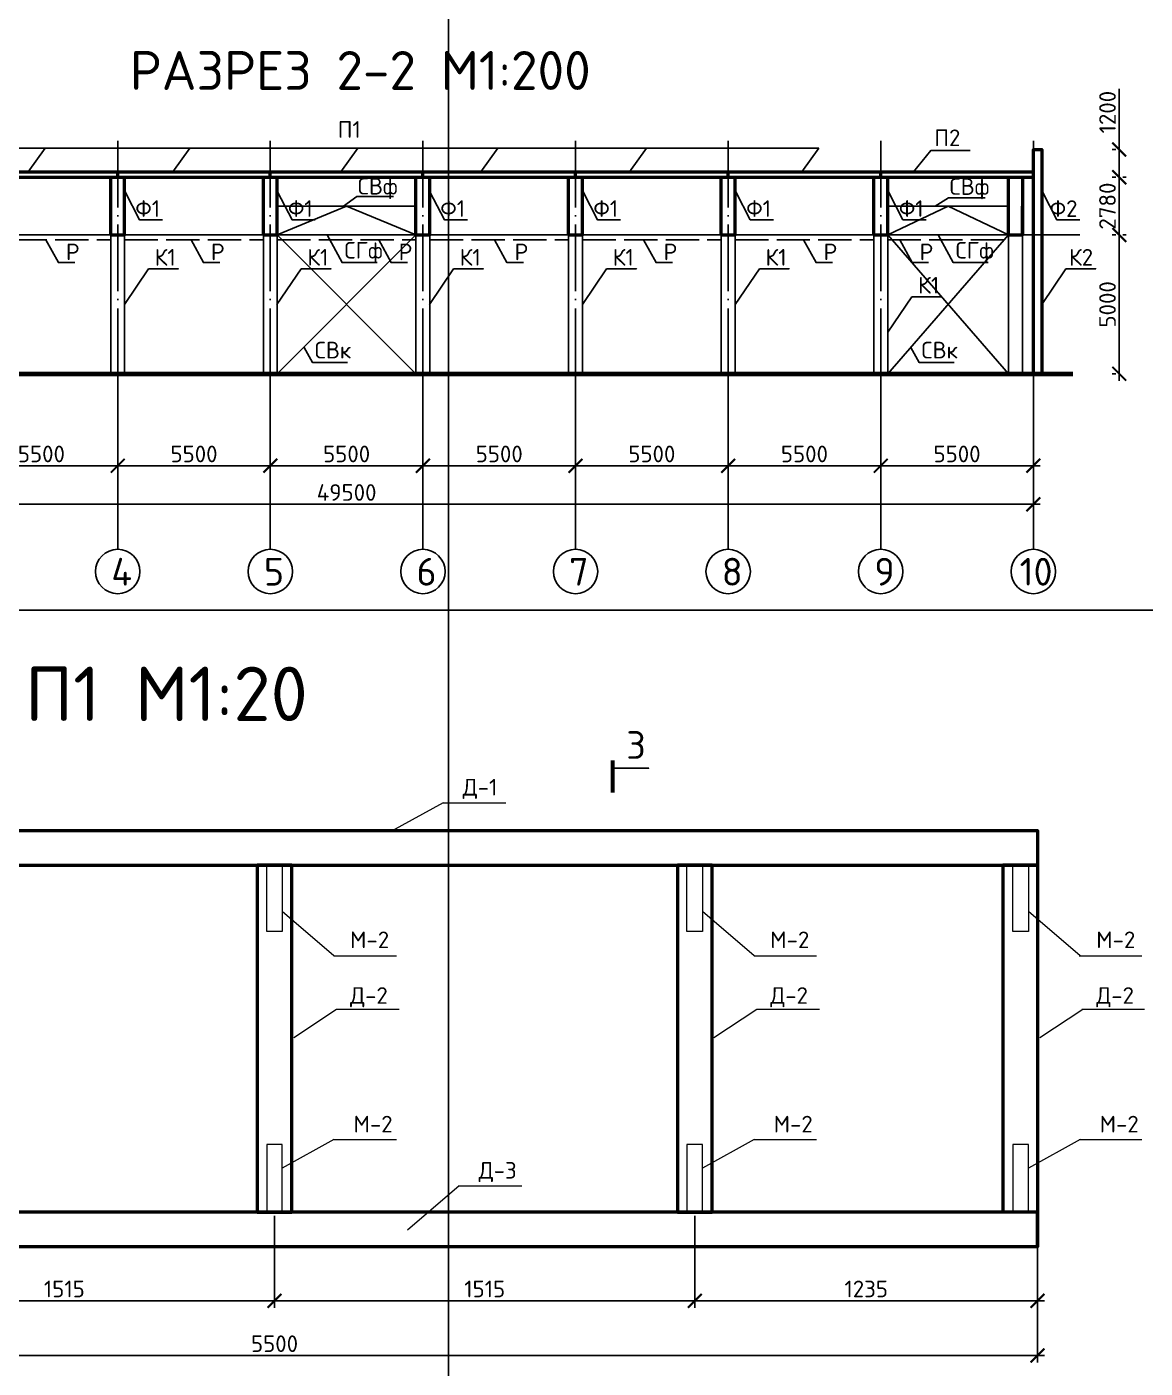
# Model space of a CAD drawing. Header units: millimetres. Extents: x -258556 to -95372, y 16759 to 83874.
# Drawn here: x -127859.2 to -127657.7, y 41571.9 to 41813.5 of the extents above; entities that cross this region are included whole.
import ezdxf

# ---------------------------------------------------------------- set-up
doc = ezdxf.new("R2010")
doc.units = ezdxf.units.MM
doc.header["$LTSCALE"] = 0.5
doc.linetypes.add('ACAD_ISO02W100', pattern=[15, 12, -3])
doc.linetypes.add('ACAD_ISO04W100', pattern=[30, 24, -3, 0, -3])
for name, color, linetype in [('оси', 7, 'ACAD_ISO04W100'), ('размеры', 7, 'Continuous'), ('Штриховка', 7, 'ACAD_ISO02W100')]:
    doc.layers.add(name, color=color, linetype=linetype)
doc.layers.add('ТОЛСТЫЕ3', color=7, linetype='Continuous', lineweight=50)
doc.layers.add('ТОНКИЕе', color=7, linetype='Continuous', lineweight=25)
doc.styles.add('Наклонный3.5', font='isocpeur.ttf', dxfattribs={"height": 3})
doc.dimstyles.new('СТРОИТЕЛЬНЫЙ', dxfattribs={"dimtxt": 3, "dimasz": 2.5, "dimexe": 1.25, "dimexo": 0.625, "dimtad": 1, "dimdec": 0, "dimlfac": 100, "dimdsep": 46, "dimtxsty": 'Наклонный3.5', "dimblk1": 'ARCHTICK', "dimblk2": 'ARCHTICK', "dimsah": 1, "dimcen": 0, "dimdle": 1.25, "dimadec": 0, "dimazin": 0, "dimtfac": 0.75, "dimtdec": 0, "dimtmove": 0, "dimatfit": 3, "dimldrblk": 'ARCHTICK', "dimfxl": 1, "dimtolj": 1, "dimtzin": 0, "dimarcsym": 1})

# ---------------------------------------------------------------- blocks, each defined once
blk = doc.blocks.new('_ArchTick')
at = {"color": 0, "linetype": 'ByBlock', "const_width": 0.15}
blk.add_lwpolyline([(-0.5, -0.5), (0.5, 0.5)], dxfattribs=at)
blk = doc.blocks.new('*D657')
at = {"layer": 'Defpoints', "color": 0, "transparency": 16777216}
for p in [(-127870.35, 41747.36), (-127842.85, 41747.36), (-127842.85, 41734.43)]:
    blk.add_point(p, dxfattribs=at)
at = {"layer": 'размеры', "color": 0, "lineweight": -2, "transparency": 16777216}
for p, q in [((-127870.35, 41746.74), (-127870.35, 41733.18)), ((-127842.85, 41746.74), (-127842.85, 41733.18)), ((-127871.6, 41734.43), (-127841.6, 41734.43))]:
    blk.add_line(p, q, dxfattribs=at)
at = {"layer": 'размеры', "color": 0, "lineweight": -2, "transparency": 16777216, "xscale": 2.5, "yscale": 2.5, "zscale": 2.5, "rotation": 180}
blk.add_blockref('_ArchTick', (-127870.35, 41734.43), dxfattribs=at)
at = {"layer": 'размеры', "color": 0, "lineweight": -2, "transparency": 16777216, "xscale": 2.5, "yscale": 2.5, "zscale": 2.5}
blk.add_blockref('_ArchTick', (-127842.85, 41734.43), dxfattribs=at)
at = {"layer": 'размеры', "color": 0, "transparency": 16777216, "insert": (-127856.6, 41736.56), "char_height": 3, "attachment_point": 5, "style": 'Наклонный3.5'}
blk.add_mtext('\\A1;5500', dxfattribs=at)
blk = doc.blocks.new('*D650')
at = {"layer": 'Defpoints', "color": 0, "transparency": 16777216}
for p in [(-127842.85, 41747.36), (-127815.35, 41747.36), (-127815.35, 41734.43)]:
    blk.add_point(p, dxfattribs=at)
at = {"layer": 'размеры', "color": 0, "lineweight": -2, "transparency": 16777216}
for p, q in [((-127842.85, 41746.74), (-127842.85, 41733.18)), ((-127815.35, 41746.74), (-127815.35, 41733.18)), ((-127844.1, 41734.43), (-127814.1, 41734.43))]:
    blk.add_line(p, q, dxfattribs=at)
at = {"layer": 'размеры', "color": 0, "lineweight": -2, "transparency": 16777216, "xscale": 2.5, "yscale": 2.5, "zscale": 2.5, "rotation": 180}
blk.add_blockref('_ArchTick', (-127842.85, 41734.43), dxfattribs=at)
at = {"layer": 'размеры', "color": 0, "lineweight": -2, "transparency": 16777216, "xscale": 2.5, "yscale": 2.5, "zscale": 2.5}
blk.add_blockref('_ArchTick', (-127815.35, 41734.43), dxfattribs=at)
at = {"layer": 'размеры', "color": 0, "transparency": 16777216, "insert": (-127829.1, 41736.56), "char_height": 3, "attachment_point": 5, "style": 'Наклонный3.5'}
blk.add_mtext('\\A1;5500', dxfattribs=at)
blk = doc.blocks.new('*D651')
at = {"layer": 'Defpoints', "color": 0, "transparency": 16777216}
for p in [(-127815.35, 41747.36), (-127787.85, 41747.36), (-127787.85, 41734.43)]:
    blk.add_point(p, dxfattribs=at)
at = {"layer": 'размеры', "color": 0, "lineweight": -2, "transparency": 16777216}
for p, q in [((-127815.35, 41746.74), (-127815.35, 41733.18)), ((-127787.85, 41746.74), (-127787.85, 41733.18)), ((-127816.6, 41734.43), (-127786.6, 41734.43))]:
    blk.add_line(p, q, dxfattribs=at)
at = {"layer": 'размеры', "color": 0, "lineweight": -2, "transparency": 16777216, "xscale": 2.5, "yscale": 2.5, "zscale": 2.5, "rotation": 180}
blk.add_blockref('_ArchTick', (-127815.35, 41734.43), dxfattribs=at)
at = {"layer": 'размеры', "color": 0, "lineweight": -2, "transparency": 16777216, "xscale": 2.5, "yscale": 2.5, "zscale": 2.5}
blk.add_blockref('_ArchTick', (-127787.85, 41734.43), dxfattribs=at)
at = {"layer": 'размеры', "color": 0, "transparency": 16777216, "insert": (-127801.6, 41736.56), "char_height": 3, "attachment_point": 5, "style": 'Наклонный3.5'}
blk.add_mtext('\\A1;5500', dxfattribs=at)
blk = doc.blocks.new('*D652')
at = {"layer": 'Defpoints', "color": 0, "transparency": 16777216}
for p in [(-127787.85, 41747.36), (-127760.35, 41747.36), (-127760.35, 41734.43)]:
    blk.add_point(p, dxfattribs=at)
at = {"layer": 'размеры', "color": 0, "lineweight": -2, "transparency": 16777216}
for p, q in [((-127787.85, 41746.74), (-127787.85, 41733.18)), ((-127760.35, 41746.74), (-127760.35, 41733.18)), ((-127789.1, 41734.43), (-127759.1, 41734.43))]:
    blk.add_line(p, q, dxfattribs=at)
at = {"layer": 'размеры', "color": 0, "lineweight": -2, "transparency": 16777216, "xscale": 2.5, "yscale": 2.5, "zscale": 2.5, "rotation": 180}
blk.add_blockref('_ArchTick', (-127787.85, 41734.43), dxfattribs=at)
at = {"layer": 'размеры', "color": 0, "lineweight": -2, "transparency": 16777216, "xscale": 2.5, "yscale": 2.5, "zscale": 2.5}
blk.add_blockref('_ArchTick', (-127760.35, 41734.43), dxfattribs=at)
at = {"layer": 'размеры', "color": 0, "transparency": 16777216, "insert": (-127774.1, 41736.56), "char_height": 3, "attachment_point": 5, "style": 'Наклонный3.5'}
blk.add_mtext('\\A1;5500', dxfattribs=at)
blk = doc.blocks.new('*D653')
at = {"layer": 'Defpoints', "color": 0, "transparency": 16777216}
for p in [(-127760.35, 41747.36), (-127732.85, 41747.36), (-127732.85, 41734.43)]:
    blk.add_point(p, dxfattribs=at)
at = {"layer": 'размеры', "color": 0, "lineweight": -2, "transparency": 16777216}
for p, q in [((-127760.35, 41746.74), (-127760.35, 41733.18)), ((-127732.85, 41746.74), (-127732.85, 41733.18)), ((-127761.6, 41734.43), (-127731.6, 41734.43))]:
    blk.add_line(p, q, dxfattribs=at)
at = {"layer": 'размеры', "color": 0, "lineweight": -2, "transparency": 16777216, "xscale": 2.5, "yscale": 2.5, "zscale": 2.5, "rotation": 180}
blk.add_blockref('_ArchTick', (-127760.35, 41734.43), dxfattribs=at)
at = {"layer": 'размеры', "color": 0, "lineweight": -2, "transparency": 16777216, "xscale": 2.5, "yscale": 2.5, "zscale": 2.5}
blk.add_blockref('_ArchTick', (-127732.85, 41734.43), dxfattribs=at)
at = {"layer": 'размеры', "color": 0, "transparency": 16777216, "insert": (-127746.6, 41736.56), "char_height": 3, "attachment_point": 5, "style": 'Наклонный3.5'}
blk.add_mtext('\\A1;5500', dxfattribs=at)
blk = doc.blocks.new('*D654')
at = {"layer": 'Defpoints', "color": 0, "transparency": 16777216}
for p in [(-127732.85, 41747.36), (-127705.35, 41747.36), (-127705.35, 41734.43)]:
    blk.add_point(p, dxfattribs=at)
at = {"layer": 'размеры', "color": 0, "lineweight": -2, "transparency": 16777216}
for p, q in [((-127732.85, 41746.74), (-127732.85, 41733.18)), ((-127705.35, 41746.74), (-127705.35, 41733.18)), ((-127734.1, 41734.43), (-127704.1, 41734.43))]:
    blk.add_line(p, q, dxfattribs=at)
at = {"layer": 'размеры', "color": 0, "lineweight": -2, "transparency": 16777216, "xscale": 2.5, "yscale": 2.5, "zscale": 2.5, "rotation": 180}
blk.add_blockref('_ArchTick', (-127732.85, 41734.43), dxfattribs=at)
at = {"layer": 'размеры', "color": 0, "lineweight": -2, "transparency": 16777216, "xscale": 2.5, "yscale": 2.5, "zscale": 2.5}
blk.add_blockref('_ArchTick', (-127705.35, 41734.43), dxfattribs=at)
at = {"layer": 'размеры', "color": 0, "transparency": 16777216, "insert": (-127719.1, 41736.56), "char_height": 3, "attachment_point": 5, "style": 'Наклонный3.5'}
blk.add_mtext('\\A1;5500', dxfattribs=at)
blk = doc.blocks.new('*D655')
at = {"layer": 'Defpoints', "color": 0, "transparency": 16777216}
for p in [(-127705.35, 41747.36), (-127677.85, 41747.36), (-127677.85, 41734.43)]:
    blk.add_point(p, dxfattribs=at)
at = {"layer": 'размеры', "color": 0, "lineweight": -2, "transparency": 16777216}
for p, q in [((-127705.35, 41746.74), (-127705.35, 41733.18)), ((-127677.85, 41746.74), (-127677.85, 41733.18)), ((-127706.6, 41734.43), (-127676.6, 41734.43))]:
    blk.add_line(p, q, dxfattribs=at)
at = {"layer": 'размеры', "color": 0, "lineweight": -2, "transparency": 16777216, "xscale": 2.5, "yscale": 2.5, "zscale": 2.5, "rotation": 180}
blk.add_blockref('_ArchTick', (-127705.35, 41734.43), dxfattribs=at)
at = {"layer": 'размеры', "color": 0, "lineweight": -2, "transparency": 16777216, "xscale": 2.5, "yscale": 2.5, "zscale": 2.5}
blk.add_blockref('_ArchTick', (-127677.85, 41734.43), dxfattribs=at)
at = {"layer": 'размеры', "color": 0, "transparency": 16777216, "insert": (-127691.6, 41736.56), "char_height": 3, "attachment_point": 5, "style": 'Наклонный3.5'}
blk.add_mtext('\\A1;5500', dxfattribs=at)
blk = doc.blocks.new('*D649')
at = {"layer": 'Defpoints', "color": 0, "transparency": 16777216}
for p in [(-127925.35, 41734.43), (-127677.85, 41734.43), (-127677.85, 41727.5)]:
    blk.add_point(p, dxfattribs=at)
at = {"layer": 'размеры', "color": 0, "lineweight": -2, "transparency": 16777216}
for p, q in [((-127925.35, 41733.81), (-127925.35, 41726.25)), ((-127677.85, 41733.81), (-127677.85, 41726.25)), ((-127926.6, 41727.5), (-127676.6, 41727.5))]:
    blk.add_line(p, q, dxfattribs=at)
at = {"layer": 'размеры', "color": 0, "lineweight": -2, "transparency": 16777216, "xscale": 2.5, "yscale": 2.5, "zscale": 2.5, "rotation": 180}
blk.add_blockref('_ArchTick', (-127925.35, 41727.5), dxfattribs=at)
at = {"layer": 'размеры', "color": 0, "lineweight": -2, "transparency": 16777216, "xscale": 2.5, "yscale": 2.5, "zscale": 2.5}
blk.add_blockref('_ArchTick', (-127677.85, 41727.5), dxfattribs=at)
at = {"layer": 'размеры', "color": 0, "transparency": 16777216, "insert": (-127801.6, 41729.62), "char_height": 3, "attachment_point": 5, "style": 'Наклонный3.5'}
blk.add_mtext('\\A1;49500', dxfattribs=at)
blk = doc.blocks.new('*D662')
at = {"layer": 'Defpoints', "color": 0, "transparency": 16777216}
for p in [(-127662.37, 41776), (-127662.37, 41776), (-127662.37, 41751)]:
    blk.add_point(p, dxfattribs=at)
at = {"layer": 'размеры', "color": 0, "lineweight": -2, "transparency": 16777216}
for p, q in [((-127662.37, 41749.75), (-127662.37, 41777.25)), ((-127662.99, 41776), (-127663.62, 41776)), ((-127662.99, 41751), (-127663.62, 41751))]:
    blk.add_line(p, q, dxfattribs=at)
at = {"layer": 'размеры', "color": 0, "lineweight": -2, "transparency": 16777216, "xscale": 2.5, "yscale": 2.5, "zscale": 2.5}
for p, rotation in [((-127662.37, 41776), 90), ((-127662.37, 41751), 270)]:
    blk.add_blockref('_ArchTick', p, dxfattribs=dict(at, rotation=rotation))
at = {"layer": 'размеры', "color": 0, "transparency": 16777216, "insert": (-127664.49, 41763.5), "char_height": 3, "attachment_point": 5, "rotation": 90, "style": 'Наклонный3.5'}
blk.add_mtext('\\A1;5000', dxfattribs=at)
blk = doc.blocks.new('*D663')
at = {"layer": 'Defpoints', "color": 0, "transparency": 16777216}
for p in [(-127662.37, 41786.39), (-127662.37, 41786.39), (-127662.37, 41776)]:
    blk.add_point(p, dxfattribs=at)
at = {"layer": 'размеры', "color": 0, "lineweight": -2, "transparency": 16777216}
for p, q in [((-127662.37, 41774.75), (-127662.37, 41787.64)), ((-127662.99, 41786.39), (-127663.62, 41786.39)), ((-127661.74, 41776), (-127661.12, 41776))]:
    blk.add_line(p, q, dxfattribs=at)
at = {"layer": 'размеры', "color": 0, "lineweight": -2, "transparency": 16777216, "xscale": 2.5, "yscale": 2.5, "zscale": 2.5}
for p, rotation in [((-127662.37, 41786.39), 90), ((-127662.37, 41776), 270)]:
    blk.add_blockref('_ArchTick', p, dxfattribs=dict(at, rotation=rotation))
at = {"layer": 'размеры', "color": 0, "transparency": 16777216, "insert": (-127664.49, 41781.2), "char_height": 3, "attachment_point": 5, "rotation": 90, "style": 'Наклонный3.5'}
blk.add_mtext('\\A1;2780', dxfattribs=at)
blk = doc.blocks.new('*D664')
at = {"layer": 'Defpoints', "color": 0, "transparency": 16777216}
for p in [(-127662.37, 41791.39), (-127662.37, 41791.39), (-127662.37, 41786.39)]:
    blk.add_point(p, dxfattribs=at)
at = {"layer": 'размеры', "color": 0, "lineweight": -2, "transparency": 16777216}
for p, q in [((-127662.37, 41791.39), (-127662.37, 41802.34)), ((-127662.99, 41791.39), (-127663.62, 41791.39)), ((-127662.37, 41785.14), (-127662.37, 41791.39)), ((-127661.74, 41786.39), (-127661.12, 41786.39))]:
    blk.add_line(p, q, dxfattribs=at)
at = {"layer": 'размеры', "color": 0, "lineweight": -2, "transparency": 16777216, "xscale": 2.5, "yscale": 2.5, "zscale": 2.5}
for p, rotation in [((-127662.37, 41791.39), 90), ((-127662.37, 41786.39), 270)]:
    blk.add_blockref('_ArchTick', p, dxfattribs=dict(at, rotation=rotation))
at = {"layer": 'размеры', "color": 0, "transparency": 16777216, "insert": (-127664.49, 41798.12), "char_height": 3, "attachment_point": 5, "rotation": 90, "style": 'Наклонный3.5'}
blk.add_mtext('\\A1;1200', dxfattribs=at)
blk = doc.blocks.new('*D789')
at = {"layer": 'Defpoints', "color": 0, "transparency": 16777216}
for p in [(-127890.34, 41599.98), (-127814.59, 41599.98), (-127814.59, 41584.04)]:
    blk.add_point(p, dxfattribs=at)
at = {"layer": 'размеры', "color": 0, "lineweight": -2, "transparency": 16777216}
for p, q in [((-127890.34, 41599.36), (-127890.34, 41582.79)), ((-127814.59, 41599.36), (-127814.59, 41582.79)), ((-127891.59, 41584.04), (-127813.34, 41584.04))]:
    blk.add_line(p, q, dxfattribs=at)
at = {"layer": 'размеры', "color": 0, "lineweight": -2, "transparency": 16777216, "xscale": 2.5, "yscale": 2.5, "zscale": 2.5, "rotation": 180}
blk.add_blockref('_ArchTick', (-127890.34, 41584.04), dxfattribs=at)
at = {"layer": 'размеры', "color": 0, "lineweight": -2, "transparency": 16777216, "xscale": 2.5, "yscale": 2.5, "zscale": 2.5}
blk.add_blockref('_ArchTick', (-127814.59, 41584.04), dxfattribs=at)
at = {"layer": 'размеры', "color": 0, "transparency": 16777216, "insert": (-127852.47, 41586.17), "char_height": 3, "attachment_point": 5, "style": 'Наклонный3.5'}
blk.add_mtext('\\A1;1515', dxfattribs=at)
blk = doc.blocks.new('*D790')
at = {"layer": 'Defpoints', "color": 0, "transparency": 16777216}
for p in [(-127814.59, 41599.98), (-127738.84, 41599.98), (-127738.84, 41584.04)]:
    blk.add_point(p, dxfattribs=at)
at = {"layer": 'размеры', "color": 0, "lineweight": -2, "transparency": 16777216}
for p, q in [((-127814.59, 41599.36), (-127814.59, 41582.79)), ((-127738.84, 41599.36), (-127738.84, 41582.79)), ((-127815.84, 41584.04), (-127737.59, 41584.04))]:
    blk.add_line(p, q, dxfattribs=at)
at = {"layer": 'размеры', "color": 0, "lineweight": -2, "transparency": 16777216, "xscale": 2.5, "yscale": 2.5, "zscale": 2.5, "rotation": 180}
blk.add_blockref('_ArchTick', (-127814.59, 41584.04), dxfattribs=at)
at = {"layer": 'размеры', "color": 0, "lineweight": -2, "transparency": 16777216, "xscale": 2.5, "yscale": 2.5, "zscale": 2.5}
blk.add_blockref('_ArchTick', (-127738.84, 41584.04), dxfattribs=at)
at = {"layer": 'размеры', "color": 0, "transparency": 16777216, "insert": (-127776.72, 41586.17), "char_height": 3, "attachment_point": 5, "style": 'Наклонный3.5'}
blk.add_mtext('\\A1;1515', dxfattribs=at)
blk = doc.blocks.new('*D791')
at = {"layer": 'Defpoints', "color": 0, "transparency": 16777216}
for p in [(-127738.84, 41599.98), (-127677.09, 41599.98), (-127677.09, 41584.04)]:
    blk.add_point(p, dxfattribs=at)
at = {"layer": 'размеры', "color": 0, "lineweight": -2, "transparency": 16777216}
for p, q in [((-127738.84, 41599.36), (-127738.84, 41582.79)), ((-127677.09, 41599.36), (-127677.09, 41582.79)), ((-127740.09, 41584.04), (-127675.84, 41584.04))]:
    blk.add_line(p, q, dxfattribs=at)
at = {"layer": 'размеры', "color": 0, "lineweight": -2, "transparency": 16777216, "xscale": 2.5, "yscale": 2.5, "zscale": 2.5, "rotation": 180}
blk.add_blockref('_ArchTick', (-127738.84, 41584.04), dxfattribs=at)
at = {"layer": 'размеры', "color": 0, "lineweight": -2, "transparency": 16777216, "xscale": 2.5, "yscale": 2.5, "zscale": 2.5}
blk.add_blockref('_ArchTick', (-127677.09, 41584.04), dxfattribs=at)
at = {"layer": 'размеры', "color": 0, "transparency": 16777216, "insert": (-127707.97, 41586.17), "char_height": 3, "attachment_point": 5, "style": 'Наклонный3.5'}
blk.add_mtext('\\A1;1235', dxfattribs=at)
blk = doc.blocks.new('*D793')
at = {"layer": 'Defpoints', "color": 0, "transparency": 16777216}
for p in [(-127952.09, 41593.73), (-127677.09, 41593.73), (-127677.09, 41574.18)]:
    blk.add_point(p, dxfattribs=at)
at = {"layer": 'размеры', "color": 0, "lineweight": -2, "transparency": 16777216}
for p, q in [((-127952.09, 41593.11), (-127952.09, 41572.93)), ((-127677.09, 41593.11), (-127677.09, 41572.93)), ((-127953.34, 41574.18), (-127675.84, 41574.18))]:
    blk.add_line(p, q, dxfattribs=at)
at = {"layer": 'размеры', "color": 0, "lineweight": -2, "transparency": 16777216, "xscale": 2.5, "yscale": 2.5, "zscale": 2.5, "rotation": 180}
blk.add_blockref('_ArchTick', (-127952.09, 41574.18), dxfattribs=at)
at = {"layer": 'размеры', "color": 0, "lineweight": -2, "transparency": 16777216, "xscale": 2.5, "yscale": 2.5, "zscale": 2.5}
blk.add_blockref('_ArchTick', (-127677.09, 41574.18), dxfattribs=at)
at = {"layer": 'размеры', "color": 0, "transparency": 16777216, "insert": (-127814.59, 41576.31), "char_height": 3, "attachment_point": 5, "style": 'Наклонный3.5'}
blk.add_mtext('\\A1;5500', dxfattribs=at)

msp = doc.modelspace()

# ---------------------------------------------------------------- linework, layer by layer
at = {"color": 7, "linetype": 'Continuous', "lineweight": 13, "true_color": 0x000007}
for points in [[(-127784.213, 41673.749), (-127793.538, 41668.617), (-127793.538, 41668.617)], [(-127784.213, 41673.749), (-127772.938, 41673.749), (-127772.938, 41673.749)], [(-127803.887, 41646.148), (-127813.211, 41654.171), (-127813.211, 41654.171)], [(-127728.175, 41646.148), (-127737.499, 41654.171), (-127737.499, 41654.171)], [(-127669.428, 41646.148), (-127678.753, 41654.171), (-127678.753, 41654.171)], [(-127803.887, 41646.148), (-127792.611, 41646.148), (-127792.611, 41646.148)], [(-127728.175, 41646.148), (-127716.899, 41646.148), (-127716.899, 41646.148)], [(-127669.579, 41646.148), (-127658.303, 41646.148), (-127658.303, 41646.148)], [(-127803.405, 41636.486), (-127811.115, 41631.379), (-127811.115, 41631.379)], [(-127792.105, 41636.486), (-127803.405, 41636.486), (-127803.405, 41636.486)], [(-127727.693, 41636.486), (-127735.403, 41631.379), (-127735.403, 41631.379)], [(-127716.393, 41636.486), (-127727.693, 41636.486), (-127727.693, 41636.486)], [(-127668.946, 41636.486), (-127676.656, 41631.379), (-127676.656, 41631.379)], [(-127657.797, 41636.486), (-127669.097, 41636.486), (-127669.097, 41636.486)], [(-127803.887, 41613.067), (-127813.211, 41607.935), (-127813.211, 41607.935)], [(-127803.887, 41613.067), (-127792.611, 41613.067), (-127792.611, 41613.067)], [(-127728.175, 41613.067), (-127737.499, 41607.935), (-127737.499, 41607.935)], [(-127728.175, 41613.067), (-127716.899, 41613.067), (-127716.899, 41613.067)], [(-127669.428, 41613.067), (-127678.753, 41607.935), (-127678.753, 41607.935)], [(-127669.579, 41613.067), (-127658.303, 41613.067), (-127658.303, 41613.067)], [(-127813.211, 41599.984), (-127813.211, 41612.2), (-127815.982, 41612.2), (-127815.982, 41599.984)], [(-127737.499, 41599.984), (-127737.499, 41612.2), (-127740.27, 41612.2), (-127740.27, 41599.984)], [(-127678.753, 41599.984), (-127678.753, 41612.2), (-127681.523, 41612.2), (-127681.523, 41599.984)], [(-127781.333, 41604.743), (-127790.657, 41596.744), (-127790.657, 41596.744)], [(-127781.333, 41604.743), (-127770.057, 41604.743), (-127770.057, 41604.743)]]:
    msp.add_lwpolyline(points, dxfattribs=at)
at = {"color": 7, "linetype": 'Continuous', "lineweight": 13}
for points in [[(-127813.211, 41662.484), (-127813.211, 41650.557), (-127815.982, 41650.557), (-127815.982, 41662.484)], [(-127737.499, 41662.484), (-127737.499, 41650.557), (-127740.27, 41650.557), (-127740.27, 41662.484)], [(-127678.753, 41662.484), (-127678.753, 41650.557), (-127681.523, 41650.557), (-127681.523, 41662.484)]]:
    msp.add_lwpolyline(points, dxfattribs=at)
at = {"layer": 'оси'}
for points in [[(-127842.851, 41792.97), (-127842.851, 41747.363)], [(-127815.351, 41792.97), (-127815.351, 41747.363)], [(-127815.351, 41792.97), (-127815.351, 41747.363)], [(-127787.851, 41792.97), (-127787.851, 41747.363)], [(-127760.351, 41792.97), (-127760.351, 41747.363)], [(-127732.851, 41792.97), (-127732.851, 41747.363)], [(-127705.351, 41792.97), (-127705.351, 41747.363)], [(-127677.851, 41792.97), (-127677.851, 41747.363)]]:
    msp.add_lwpolyline(points, dxfattribs=at)
at = {"layer": 'ТОЛСТЫЕ3'}
for points in [[(-127677.851, 41751.002), (-127677.851, 41787.392), (-127677.851, 41791.392), (-127676.351, 41791.392), (-127676.351, 41751.002)], [(-127925.351, 41786.392), (-127925.351, 41788.392), (-127925.351, 41787.392), (-127677.851, 41787.392)], [(-127842.851, 41786.392), (-127842.851, 41787.392)], [(-127815.351, 41786.392), (-127815.351, 41787.392)], [(-127787.851, 41786.392), (-127787.851, 41787.392)], [(-127760.351, 41786.392), (-127760.351, 41787.392)], [(-127732.851, 41786.392), (-127732.851, 41787.392)], [(-127705.351, 41786.392), (-127705.351, 41787.392)], [(-127925.351, 41786.392), (-127925.351, 41786.392), (-127679.82, 41786.392), (-127679.82, 41776.002)], [(-127844.101, 41776.002), (-127844.101, 41786.392)], [(-127841.601, 41776.002), (-127841.601, 41786.392)], [(-127816.601, 41776.002), (-127816.601, 41786.392)], [(-127814.101, 41776.002), (-127814.101, 41786.392)], [(-127789.101, 41776.002), (-127789.101, 41786.392)], [(-127786.601, 41776.002), (-127786.601, 41786.392)], [(-127761.601, 41776.002), (-127761.601, 41786.392)], [(-127759.101, 41776.002), (-127759.101, 41786.392)], [(-127734.101, 41776.002), (-127734.101, 41786.392)], [(-127731.601, 41776.002), (-127731.601, 41786.392)], [(-127706.601, 41776.002), (-127706.601, 41786.392)], [(-127704.101, 41776.002), (-127704.101, 41786.392)], [(-127682.32, 41776.002), (-127682.32, 41786.392)], [(-127679.82, 41786.392), (-127677.851, 41786.392)], [(-127844.101, 41776.002), (-127841.601, 41776.002), (-127841.601, 41781.197)], [(-127816.601, 41776.002), (-127814.101, 41776.002), (-127814.101, 41781.197)], [(-127789.101, 41776.002), (-127786.601, 41776.002), (-127786.601, 41781.197)], [(-127761.601, 41776.002), (-127759.101, 41776.002), (-127759.101, 41781.197)], [(-127734.101, 41776.002), (-127731.601, 41776.002), (-127731.601, 41781.197)], [(-127706.601, 41776.002), (-127704.101, 41776.002), (-127704.101, 41781.197)], [(-127682.32, 41776.002), (-127679.82, 41776.002), (-127679.82, 41781.197)], [(-127952.095, 41593.734), (-127952.095, 41601.234), (-127952.095, 41593.734), (-127952.095, 41668.734), (-127924.595, 41668.734), (-127952.095, 41668.734), (-127677.095, 41668.734), (-127677.095, 41593.734), (-127952.095, 41593.734)], [(-127952.095, 41668.734), (-127952.095, 41654.984), (-127952.095, 41668.734), (-127952.095, 41662.484), (-127677.095, 41662.484)], [(-127817.72, 41599.984), (-127811.47, 41599.984), (-127811.47, 41662.484), (-127817.72, 41662.484), (-127817.72, 41599.984)], [(-127741.97, 41599.984), (-127735.72, 41599.984), (-127735.72, 41662.484), (-127741.97, 41662.484), (-127741.97, 41599.984)], [(-127677.095, 41662.484), (-127678.345, 41662.484), (-127677.095, 41662.484), (-127683.345, 41662.484), (-127683.345, 41599.984)], [(-127677.095, 41593.734), (-127677.095, 41599.984), (-127952.095, 41599.984)]]:
    msp.add_lwpolyline(points, dxfattribs=at)
at = {"layer": 'ТОНКИЕе', "color": 6, "lineweight": 25}
msp.add_lwpolyline([(-127993.225, 42005.398), (-127783.225, 42005.398), (-127783.225, 41388.184)], dxfattribs=at)
at = {"layer": 'ТОНКИЕе'}
for points in [[(-127883.201, 41791.624), (-127716.503, 41791.624)], [(-127855.937, 41791.624), (-127859.012, 41787.392)], [(-127829.828, 41791.624), (-127832.903, 41787.392)], [(-127799.594, 41791.624), (-127802.669, 41787.392)], [(-127774.355, 41791.624), (-127777.43, 41787.392)], [(-127747.546, 41791.624), (-127750.621, 41787.392)], [(-127716.503, 41791.624), (-127719.578, 41787.392)], [(-127699.439, 41787.376), (-127696.33, 41791.191), (-127689.225, 41791.191)], [(-127679.82, 41776.002), (-127679.82, 41786.392)], [(-127841.535, 41783.743), (-127838.943, 41778.733), (-127834.774, 41778.733)], [(-127814.035, 41783.743), (-127811.443, 41778.733), (-127807.274, 41778.733)], [(-127802.19, 41781.197), (-127799.777, 41782.913), (-127793.161, 41782.913)], [(-127786.58, 41783.743), (-127783.988, 41778.733), (-127779.819, 41778.733)], [(-127758.989, 41783.743), (-127756.398, 41778.733), (-127752.228, 41778.733)], [(-127731.45, 41783.743), (-127728.858, 41778.733), (-127724.689, 41778.733)], [(-127703.95, 41783.743), (-127701.358, 41778.733), (-127697.189, 41778.733)], [(-127695.553, 41781.197), (-127693.14, 41782.677), (-127686.524, 41782.677)], [(-127676.215, 41783.743), (-127673.624, 41778.733), (-127669.454, 41778.733)], [(-127814.101, 41781.197), (-127789.101, 41781.197)], [(-127801.601, 41781.197), (-127814.101, 41776.002)], [(-127801.601, 41781.197), (-127789.101, 41776.002)], [(-127704.101, 41781.197), (-127682.32, 41781.197)], [(-127693.211, 41781.197), (-127704.101, 41776.002)], [(-127693.211, 41781.197), (-127682.32, 41776.002)], [(-127925.351, 41751.002), (-127925.351, 41776.002), (-127669.489, 41776.002)], [(-127855.776, 41775.096), (-127853.546, 41771.02), (-127850.601, 41771.02)], [(-127846.601, 41751.002), (-127844.101, 41751.002), (-127844.101, 41776.002), (-127841.601, 41776.002), (-127841.601, 41751.002)], [(-127829.638, 41775.096), (-127827.409, 41771.02), (-127824.464, 41771.02)], [(-127819.101, 41751.002), (-127816.601, 41751.002), (-127816.601, 41776.002), (-127814.101, 41776.002), (-127814.101, 41751.002)], [(-127814.101, 41751.002), (-127789.101, 41776.002)], [(-127814.101, 41776.002), (-127789.101, 41751.002)], [(-127805.133, 41776.002), (-127802.408, 41771.02), (-127796.105, 41771.02)], [(-127795.818, 41775.096), (-127793.588, 41771.02), (-127790.643, 41771.02)], [(-127791.601, 41751.002), (-127789.101, 41751.002), (-127789.101, 41776.002), (-127786.601, 41776.002), (-127786.601, 41751.002)], [(-127774.932, 41775.096), (-127772.702, 41771.02), (-127769.757, 41771.02)], [(-127764.101, 41751.002), (-127761.601, 41751.002), (-127761.601, 41776.002), (-127759.101, 41776.002), (-127759.101, 41751.002)], [(-127748.078, 41775.096), (-127745.848, 41771.02), (-127742.903, 41771.02)], [(-127736.601, 41751.002), (-127734.101, 41751.002), (-127734.101, 41776.002), (-127731.601, 41776.002), (-127731.601, 41751.002)], [(-127719.244, 41775.096), (-127717.014, 41771.02), (-127714.069, 41771.02)], [(-127709.101, 41751.002), (-127706.601, 41751.002), (-127706.601, 41776.002), (-127704.101, 41776.002), (-127704.101, 41751.002)], [(-127704.101, 41751.002), (-127682.32, 41776.002)], [(-127704.101, 41776.002), (-127682.32, 41751.002)], [(-127701.938, 41775.096), (-127699.709, 41771.02), (-127696.764, 41771.02)], [(-127695.002, 41776.002), (-127692.277, 41771.02), (-127685.974, 41771.02)], [(-127684.82, 41751.002), (-127682.32, 41751.002), (-127682.32, 41776.002), (-127679.82, 41776.002), (-127679.82, 41751.002)], [(-127837.313, 41769.869), (-127841.651, 41763.502)], [(-127831.91, 41769.869), (-127831.91, 41769.869), (-127837.313, 41769.869)], [(-127809.813, 41769.869), (-127814.151, 41763.502)], [(-127804.41, 41769.869), (-127804.41, 41769.869), (-127809.813, 41769.869)], [(-127782.357, 41769.869), (-127786.695, 41763.502)], [(-127776.954, 41769.869), (-127776.954, 41769.869), (-127782.357, 41769.869)], [(-127754.767, 41769.869), (-127759.105, 41763.502)], [(-127749.364, 41769.869), (-127749.364, 41769.869), (-127754.767, 41769.869)], [(-127727.228, 41769.869), (-127731.566, 41763.502)], [(-127721.825, 41769.869), (-127721.825, 41769.869), (-127727.228, 41769.869)], [(-127671.993, 41769.869), (-127676.331, 41763.502)], [(-127666.59, 41769.869), (-127666.59, 41769.869), (-127671.993, 41769.869)], [(-127699.728, 41764.847), (-127704.066, 41758.48)], [(-127694.325, 41764.847), (-127694.325, 41764.847), (-127699.728, 41764.847)], [(-127842.851, 41757.247), (-127842.851, 41719.384)], [(-127815.351, 41757.247), (-127815.351, 41719.384)], [(-127809.228, 41755.722), (-127807.756, 41753.032), (-127801.453, 41753.032)], [(-127787.851, 41757.247), (-127787.851, 41719.384)], [(-127760.351, 41757.247), (-127760.351, 41719.384)], [(-127732.851, 41757.247), (-127732.851, 41719.384)], [(-127705.351, 41757.247), (-127705.351, 41719.384)], [(-127699.901, 41755.722), (-127698.43, 41753.032), (-127692.127, 41753.032)], [(-127677.851, 41757.247), (-127677.851, 41719.384)], [(-127753.641, 41679.962), (-127747.156, 41679.962), (-127753.641, 41679.962), (-127750.215, 41679.962)]]:
    msp.add_lwpolyline(points, dxfattribs=at)
at = {"layer": 'ТОНКИЕе', "lineweight": 70}
msp.add_lwpolyline([(-127930.437, 41751.002), (-127670.749, 41751.002)], dxfattribs=at)
at = {"layer": 'ТОНКИЕе', "color": 6}
msp.add_lwpolyline([(-127153.225, 41708.398), (-127994.225, 41708.398)], dxfattribs=at)
at = {"layer": 'ТОНКИЕе', "const_width": 0.7}
msp.add_lwpolyline([(-127753.641, 41681.372), (-127753.641, 41675.533)], dxfattribs=at)
at = {"layer": 'ТОНКИЕе'}
for centre in [(-127842.851, 41715.384), (-127815.351, 41715.384), (-127787.851, 41715.384), (-127760.351, 41715.384), (-127732.851, 41715.384), (-127705.351, 41715.384), (-127677.851, 41715.384)]:
    msp.add_circle(centre, 4, dxfattribs=at)
at = {"layer": 'Штриховка'}
for points in [[(-127869.101, 41775.096), (-127844.101, 41775.096)], [(-127841.601, 41775.096), (-127816.601, 41775.096)], [(-127814.101, 41775.096), (-127789.101, 41775.096)], [(-127786.601, 41775.096), (-127761.601, 41775.096)], [(-127759.101, 41775.096), (-127734.101, 41775.096)], [(-127731.601, 41775.096), (-127706.601, 41775.096)], [(-127704.101, 41775.096), (-127682.32, 41775.096)]]:
    msp.add_lwpolyline(points, dxfattribs=at)

# ---------------------------------------------------------------- texts
at = {"layer": 'оси', "attachment_point": 1, "style": 'Наклонный3.5'}
for s, width, gutter_width, insert, char_height in [('РАЗРЕЗ 2-2 М1:200', 106.11514, 15, (-127840.69, 41809.127), 7), ('П1 М1:20', 148.5612, 21, (-127859.56, 41698.25), 9.8)]:
    msp.add_mtext_dynamic_manual_height_columns(s, width=width, gutter_width=gutter_width, heights=[0], dxfattribs=dict(at, insert=insert, char_height=char_height))
at = {"layer": 'ТОНКИЕе', "style": 'Наклонный3.5'}
for s, width, insert, char_height, attachment_point in [('П1', 1.79269, (-127799.043, 41796.506), 3, 3), ('П2', 3, (-127691.001, 41795.006), 3, 3), ('СВф', 1.79269, (-127799.591, 41786.284), 3, 1), ('СВф', 1.79269, (-127692.955, 41786.225), 3, 1), ('Ф1', 1.79269, (-127835.215, 41782.254), 3, 3), ('Ф1', 1.79269, (-127807.715, 41782.254), 3, 3), ('Ф1', 1.79269, (-127780.259, 41782.254), 3, 3), ('Ф1', 1.79269, (-127752.669, 41782.254), 3, 3), ('Ф1', 1.79269, (-127725.13, 41782.254), 3, 3), ('Ф1', 1.79269, (-127697.63, 41782.254), 3, 3), ('Ф2', 1.79269, (-127669.895, 41782.254), 3, 3), ('Р', 1.79269, (-127852.187, 41774.44), 3, 1), ('Р', 1.79269, (-127826.05, 41774.44), 3, 1), ('СГф', 1.79269, (-127801.999, 41774.748), 3, 1), ('Р', 1.79269, (-127792.229, 41774.44), 3, 1), ('Р', 1.79269, (-127771.343, 41774.44), 3, 1), ('Р', 1.79269, (-127744.489, 41774.44), 3, 1), ('Р', 1.79269, (-127715.655, 41774.44), 3, 1), ('Р', 1.79269, (-127698.35, 41774.44), 3, 1), ('СГф', 1.79269, (-127691.868, 41774.748), 3, 1), ('К1', 1.79269, (-127832.397, 41773.473), 3, 3), ('К1', 1.79269, (-127804.898, 41773.473), 3, 3), ('К1', 1.79269, (-127777.442, 41773.473), 3, 3), ('К1', 1.79269, (-127749.852, 41773.473), 3, 3), ('К1', 1.79269, (-127722.313, 41773.473), 3, 3), ('К2', 1.79269, (-127667.078, 41773.473), 3, 3), ('К1', 1.79269, (-127694.813, 41768.451), 3, 3), ('СВк', 1.79269, (-127807.347, 41756.759), 3, 1), ('СВк', 1.79269, (-127698.021, 41756.759), 3, 1), ('4', 1.18374, (-127844.004, 41717.847), 5, 1), ('5', 1.18374, (-127816.504, 41717.847), 5, 1), ('6', 5, (-127789.004, 41717.847), 5, 1), ('7', 1.18374, (-127761.504, 41717.847), 5, 1), ('8', 5, (-127734.004, 41717.847), 5, 1), ('9', 5, (-127706.504, 41717.847), 5, 1), ('10', 1.18374, (-127680.322, 41717.847), 5, 1), ('3', 2.5508, (-127747.682, 41686.637), 5, 3), ('Д-1', 3.36858, (-127780.686, 41678.042), 3, 1), ('М-2', 3.36858, (-127800.981, 41650.553), 3, 1), ('М-2', 3.36858, (-127725.269, 41650.553), 3, 1), ('М-2', 3.36858, (-127666.522, 41650.553), 3, 1), ('Д-2', 3.36858, (-127800.981, 41640.523), 3, 1), ('Д-2', 3.36858, (-127725.269, 41640.523), 3, 1), ('Д-2', 3.36858, (-127666.522, 41640.523), 3, 1), ('М-2', 3.36858, (-127800.36, 41617.36), 3, 1), ('М-2', 3.36858, (-127724.648, 41617.36), 3, 1), ('М-2', 3.36858, (-127665.901, 41617.36), 3, 1), ('Д-3', 3.36858, (-127777.806, 41609.035), 3, 1)]:
    msp.add_mtext_dynamic_manual_height_columns(s, width=width, gutter_width=15, heights=[0], dxfattribs=dict(at, insert=insert, char_height=char_height, attachment_point=attachment_point))

# ---------------------------------------------------------------- dimensions: what is measured, and where the dimension line sits
at = {"layer": 'размеры'}
for base, p1, p2, text, picture, middle in [((-127662.37, 41791.392), (-127662.37, 41786.392), (-127662.37, 41791.392), '1200', '*D664', (-127664.495, 41798.117)), ((-127662.37, 41786.392), (-127662.37, 41776.002), (-127662.37, 41786.392), '2780', '*D663', (-127664.495, 41781.197)), ((-127662.37, 41776.002), (-127662.37, 41751.002), (-127662.37, 41776.002), '5000', '*D662', (-127664.495, 41763.502))]:
    dim = msp.add_linear_dim(base=base, p1=p1, p2=p2, angle=90, text=text, dimstyle='СТРОИТЕЛЬНЫЙ', dxfattribs=at)
    dim.commit()
    dim.dimension.update_dxf_attribs({"geometry": picture, "text_midpoint": middle})
for base, p1, p2, text, picture, middle in [((-127842.851, 41734.432), (-127870.351, 41747.363), (-127842.851, 41747.363), '5500', '*D657', (-127856.601, 41736.557)), ((-127815.351, 41734.432), (-127842.851, 41747.363), (-127815.351, 41747.363), '5500', '*D650', (-127829.101, 41736.557)), ((-127787.851, 41734.432), (-127815.351, 41747.363), (-127787.851, 41747.363), '5500', '*D651', (-127801.601, 41736.557)), ((-127760.351, 41734.432), (-127787.851, 41747.363), (-127760.351, 41747.363), '5500', '*D652', (-127774.101, 41736.557)), ((-127732.851, 41734.432), (-127760.351, 41747.363), (-127732.851, 41747.363), '5500', '*D653', (-127746.601, 41736.557)), ((-127705.351, 41734.432), (-127732.851, 41747.363), (-127705.351, 41747.363), '5500', '*D654', (-127719.101, 41736.557)), ((-127677.851, 41734.432), (-127705.351, 41747.363), (-127677.851, 41747.363), '5500', '*D655', (-127691.601, 41736.557)), ((-127677.851, 41727.495), (-127925.351, 41734.432), (-127677.851, 41734.432), '49500', '*D649', (-127801.601, 41729.62)), ((-127677.095, 41574.182), (-127952.095, 41593.734), (-127677.095, 41593.734), '5500', '*D793', (-127814.595, 41576.307))]:
    dim = msp.add_linear_dim(base=base, p1=p1, p2=p2, text=text, dimstyle='СТРОИТЕЛЬНЫЙ', dxfattribs=at)
    dim.commit()
    dim.dimension.update_dxf_attribs({"geometry": picture, "text_midpoint": middle})
for base, p1, p2, text, picture, middle in [((-127814.595, 41584.044), (-127890.345, 41599.984), (-127814.595, 41599.984), '1515', '*D789', (-127852.47, 41586.169)), ((-127738.845, 41584.044), (-127814.595, 41599.984), (-127738.845, 41599.984), '1515', '*D790', (-127776.72, 41586.169)), ((-127677.095, 41584.044), (-127738.845, 41599.984), (-127677.095, 41599.984), '1235', '*D791', (-127707.97, 41586.169))]:
    dim = msp.add_linear_dim(base=base, p1=p1, p2=p2, text=text, dimstyle='СТРОИТЕЛЬНЫЙ', override={"dimtmove": 1}, dxfattribs=at)
    dim.commit()
    dim.dimension.update_dxf_attribs({"geometry": picture, "text_midpoint": middle})

doc.saveas('drawing.dxf')
